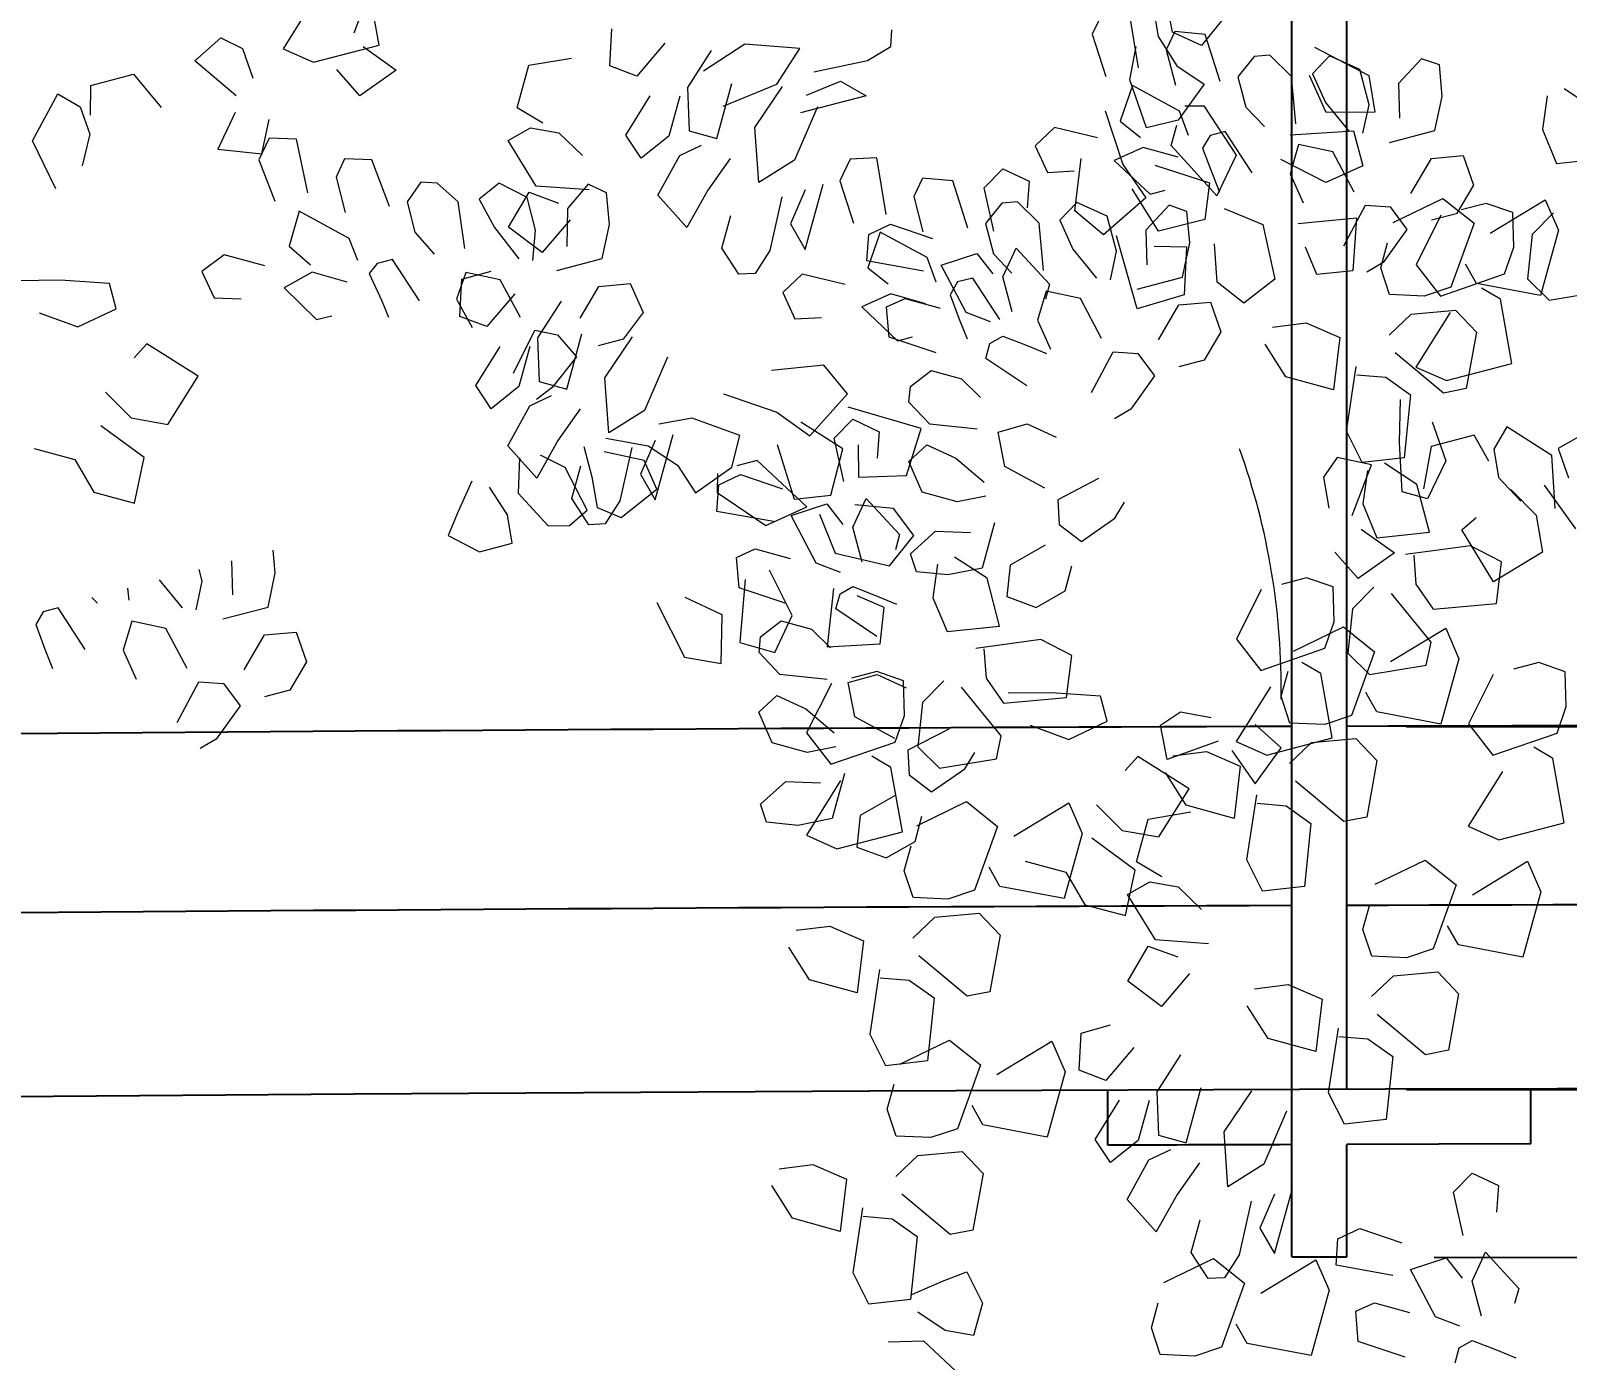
# Model space of a CAD drawing. Header units: metres. Extents: x 10 to 239, y 2 to 253.
# Drawn here: x 58.397 to 59.233, y 173.57 to 174.293 of the extents above; entities that cross this region are included whole.
import ezdxf

# ---------------------------------------------------------------- set-up
doc = ezdxf.new("R2010")
doc.units = ezdxf.units.M
doc.header["$MEASUREMENT"] = 0
doc.linetypes.add('CENTER', pattern=[50.8, 31.75, -6.35, 6.35, -6.35])
doc.layers.get('Defpoints').update_dxf_attribs({"color": 9})
for name, color, linetype in [('-cotas', 252, 'Continuous'), ('1', 7, 'Continuous'), ('1EJES', 252, 'CENTER'), ('1estruct arco', 7, 'Continuous')]:
    doc.layers.add(name, color=color, linetype=linetype)
doc.layers.add('bloques veg', color=7, linetype='Continuous', lineweight=0, true_color=0xbbd5a5)
doc.styles.get("Standard").update_dxf_attribs({"font": 'arial.ttf'})
doc.dimstyles.get("Standard").update_dxf_attribs({"dimtxt": 0.18, "dimasz": 0.18, "dimexe": 0.18, "dimexo": 0.0625, "dimgap": 0.09, "dimtad": 0, "dimtih": 1, "dimtoh": 1, "dimdec": 4, "dimzin": 0, "dimdsep": 46, "dimtxsty": 'Standard', "dimcen": 0.09, "dimadec": 0, "dimazin": 0, "dimtfac": 1, "dimtdec": 4, "dimtofl": 0, "dimtmove": 0, "dimatfit": 3, "dimfxl": 1, "dimtolj": 1, "dimtzin": 0, "dimarcsym": 0})

# ---------------------------------------------------------------- blocks, each defined once
blk = doc.blocks.new('A$C0C3707A3')
at = {"layer": 'bloques veg'}
for p, q in [((0.64166, 0.49008), (0.64594, 0.50173)), ((0.64594, 0.50173), (0.66201, 0.50091)), ((0.66201, 0.50091), (0.66562, 0.48831)), ((0.60619, 0.48795), (0.61611, 0.4946)), ((0.61611, 0.4946), (0.63311, 0.48423)), ((0.6158, 0.47607), (0.60619, 0.48795)), ((0.65591, 0.47812), (0.64166, 0.49008)), ((0.57641, 0.46801), (0.59025, 0.48058)), ((0.59025, 0.48058), (0.60754, 0.4713)), ((0.6737, 0.46637), (0.68457, 0.48091)), ((0.68457, 0.48091), (0.69969, 0.4722)), ((0.70237, 0.46916), (0.72193, 0.48137)), ((0.72193, 0.48137), (0.72749, 0.47173)), ((0.72958, 0.46652), (0.73604, 0.47759)), ((0.73604, 0.47759), (0.75449, 0.47264)), ((0.60754, 0.4713), (0.61202, 0.46196)), ((0.63317, 0.47141), (0.6158, 0.47607)), ((0.69969, 0.4722), (0.69512, 0.45947)), ((0.72749, 0.47173), (0.72537, 0.4595)), ((0.75449, 0.47264), (0.75772, 0.45433)), ((0.59262, 0.45901), (0.57641, 0.46801)), ((0.61811, 0.4673), (0.61491, 0.45537)), ((0.63693, 0.46808), (0.61811, 0.4673)), ((0.65284, 0.458), (0.63693, 0.46808)), ((0.68794, 0.45441), (0.6737, 0.46637)), ((0.70089, 0.44629), (0.70237, 0.46916)), ((0.60636, 0.44951), (0.59262, 0.45901)), ((0.72537, 0.4595), (0.71566, 0.44931)), ((0.55641, 0.44545), (0.56771, 0.45289)), ((0.56771, 0.45289), (0.58182, 0.44911)), ((0.61491, 0.45537), (0.63879, 0.44897)), ((0.55683, 0.43835), (0.55641, 0.44545)), ((0.56682, 0.43219), (0.55683, 0.43835)), ((0.59607, 0.43715), (0.61981, 0.43893)), ((0.61981, 0.43893), (0.6376, 0.42718)), ((0.75016, 0.4261), (0.75445, 0.43775)), ((0.75445, 0.43775), (0.77052, 0.43694)), ((0.5899, 0.42716), (0.56682, 0.43219)), ((0.60589, 0.42172), (0.59607, 0.43715)), ((0.71469, 0.42397), (0.72462, 0.43062)), ((0.72462, 0.43062), (0.74161, 0.42025)), ((0.76441, 0.41414), (0.75016, 0.4261)), ((0.57839, 0.42327), (0.56738, 0.41691)), ((0.593, 0.41703), (0.57839, 0.42327)), ((0.6289, 0.41206), (0.60589, 0.42172)), ((0.7243, 0.41209), (0.71469, 0.42397)), ((0.56738, 0.41691), (0.5956, 0.40935)), ((0.68492, 0.40403), (0.69876, 0.41661)), ((0.69876, 0.41661), (0.71605, 0.40732)), ((0.74167, 0.40744), (0.7243, 0.41209)), ((0.71605, 0.40732), (0.72052, 0.39798)), ((0.70112, 0.39504), (0.68492, 0.40403)), ((0.72661, 0.40333), (0.72341, 0.39139)), ((0.74543, 0.4041), (0.72661, 0.40333)), ((0.76134, 0.39402), (0.74543, 0.4041)), ((2.08291, 0.37866), (2.09099, 0.4006)), ((2.09363, 0.37339), (2.08853, 0.40111)), ((0.71486, 0.38554), (0.70112, 0.39504)), ((0.72341, 0.39139), (0.74729, 0.38499)), ((2.06682, 0.39529), (2.05223, 0.3716)), ((0.55834, 0.36582), (0.56257, 0.39028)), ((0.56257, 0.39028), (0.574, 0.38954)), ((0.574, 0.38954), (0.57848, 0.3802)), ((0.66491, 0.38147), (0.67621, 0.38891)), ((0.67621, 0.38891), (0.69032, 0.38513)), ((2.40574, 0.38954), (2.40126, 0.3802)), ((2.4214, 0.36582), (2.41718, 0.39028)), ((0.52308, 0.36014), (0.52969, 0.38047)), ((0.52969, 0.38047), (0.54279, 0.38162)), ((0.54279, 0.38162), (0.54648, 0.37365)), ((0.57848, 0.3802), (0.57245, 0.36204)), ((0.66534, 0.37438), (0.66491, 0.38147)), ((2.31441, 0.37438), (2.31483, 0.38147)), ((2.40126, 0.3802), (2.40729, 0.36204)), ((2.43695, 0.38162), (2.43327, 0.37365)), ((2.45005, 0.38047), (2.43695, 0.38162)), ((2.45666, 0.36014), (2.45005, 0.38047)), ((0.46293, 0.36579), (0.47612, 0.37156)), ((0.47612, 0.37156), (0.48334, 0.36381)), ((0.49232, 0.36257), (0.50174, 0.37168)), ((0.50174, 0.37168), (0.50854, 0.37102)), ((0.54648, 0.37365), (0.54241, 0.35845)), ((0.67532, 0.36821), (0.66534, 0.37438)), ((0.70457, 0.37317), (0.72831, 0.37495)), ((0.71439, 0.35774), (0.70457, 0.37317)), ((0.72831, 0.37495), (0.74611, 0.36321)), ((2.01416, 0.36605), (2.02544, 0.37606)), ((2.02544, 0.37606), (2.03478, 0.37158)), ((2.03478, 0.37158), (2.03936, 0.35885)), ((2.05223, 0.3716), (2.06541, 0.36583)), ((2.06541, 0.36583), (2.09363, 0.37339)), ((2.08683, 0.37273), (2.10117, 0.36261)), ((2.25143, 0.37495), (2.23364, 0.36321)), ((2.27517, 0.37317), (2.25143, 0.37495)), ((2.26535, 0.35774), (2.27517, 0.37317)), ((2.30442, 0.36821), (2.31441, 0.37438)), ((2.43327, 0.37365), (2.43734, 0.35845)), ((2.478, 0.37168), (2.4712, 0.37102)), ((2.48742, 0.36257), (2.478, 0.37168)), ((2.50363, 0.37156), (2.4964, 0.36381)), ((2.51681, 0.36579), (2.50363, 0.37156)), ((0.25778, 0.35561), (0.27183, 0.36464)), ((0.42731, 0.35439), (0.42863, 0.368)), ((0.42863, 0.368), (0.4363, 0.3706)), ((0.4363, 0.3706), (0.44621, 0.3598)), ((0.45886, 0.35059), (0.46293, 0.36579)), ((0.50854, 0.37102), (0.51548, 0.36218)), ((0.6984, 0.36319), (0.67532, 0.36821)), ((2.03213, 0.35109), (2.01416, 0.36605)), ((2.28134, 0.36319), (2.30442, 0.36821)), ((2.4712, 0.37102), (2.46426, 0.36218)), ((2.52088, 0.35059), (2.51681, 0.36579)), ((2.54344, 0.3706), (2.53354, 0.3598)), ((2.55112, 0.368), (2.54344, 0.3706)), ((2.55244, 0.35439), (2.55112, 0.368)), ((0.27914, 0.36152), (0.28108, 0.34704)), ((0.3607, 0.34897), (0.37476, 0.358)), ((0.44621, 0.3598), (0.44568, 0.34482)), ((0.48334, 0.36381), (0.47768, 0.35137)), ((0.49034, 0.34216), (0.49232, 0.36257)), ((0.51548, 0.36218), (0.51199, 0.34915)), ((0.54058, 0.34731), (0.56094, 0.35814)), ((0.56094, 0.35814), (0.56613, 0.34279)), ((0.68689, 0.35929), (0.67588, 0.35294)), ((0.7015, 0.35305), (0.68689, 0.35929)), ((1.96936, 0.35522), (1.98782, 0.36016)), ((1.98782, 0.36016), (1.99978, 0.34591)), ((2.08555, 0.35145), (2.07555, 0.36273)), ((2.10117, 0.36261), (2.08555, 0.35145)), ((2.27824, 0.35305), (2.29285, 0.35929)), ((2.29285, 0.35929), (2.30386, 0.35294)), ((2.41881, 0.35814), (2.41361, 0.34279)), ((2.43916, 0.34731), (2.41881, 0.35814)), ((2.46426, 0.36218), (2.46775, 0.34915)), ((2.4894, 0.34216), (2.48742, 0.36257)), ((2.4964, 0.36381), (2.50206, 0.35137)), ((2.53354, 0.3598), (2.53406, 0.34482)), ((2.61904, 0.34897), (2.60498, 0.358)), ((0.25225, 0.33499), (0.25778, 0.35561)), ((0.38207, 0.35488), (0.384, 0.3404)), ((0.43033, 0.33962), (0.42731, 0.35439)), ((0.47768, 0.35137), (0.46739, 0.339)), ((0.67588, 0.35294), (0.7041, 0.34538)), ((0.7374, 0.34809), (0.71439, 0.35774)), ((1.94442, 0.33108), (1.95525, 0.35143)), ((1.95525, 0.35143), (1.96489, 0.34587)), ((1.96931, 0.3424), (1.96936, 0.35522)), ((2.24234, 0.34809), (2.26535, 0.35774)), ((2.30386, 0.35294), (2.27564, 0.34538)), ((2.50206, 0.35137), (2.51235, 0.339)), ((2.54941, 0.33962), (2.55244, 0.35439)), ((2.59768, 0.35488), (2.59574, 0.3404)), ((0.28108, 0.34704), (0.27483, 0.33243)), ((0.35518, 0.32835), (0.3607, 0.34897)), ((0.46138, 0.33828), (0.45886, 0.35059)), ((0.51199, 0.34915), (0.50395, 0.34084)), ((0.53659, 0.33675), (0.54058, 0.34731)), ((1.96489, 0.34587), (1.96917, 0.33422)), ((2.44315, 0.33675), (2.43916, 0.34731)), ((2.46775, 0.34915), (2.4758, 0.34084)), ((2.51836, 0.33828), (2.52088, 0.35059)), ((0.384, 0.3404), (0.37776, 0.32579)), ((0.44987, 0.33439), (0.43033, 0.33962)), ((0.50906, 0.32085), (0.52081, 0.33865)), ((0.52081, 0.33865), (0.52732, 0.3369)), ((0.56613, 0.34279), (0.55729, 0.33585)), ((0.57582, 0.33554), (0.59443, 0.33986)), ((0.59443, 0.33986), (0.60274, 0.33182)), ((2.0317, 0.344), (2.02434, 0.32806)), ((2.04345, 0.32621), (2.04647, 0.34098)), ((2.38531, 0.33986), (2.377, 0.33182)), ((2.40392, 0.33554), (2.38531, 0.33986)), ((2.41361, 0.34279), (2.42245, 0.33585)), ((2.45893, 0.33865), (2.45242, 0.3369)), ((2.47068, 0.32085), (2.45893, 0.33865)), ((2.52988, 0.33439), (2.54941, 0.33962)), ((2.59574, 0.3404), (2.60198, 0.32579)), ((0.27483, 0.33243), (0.25225, 0.33499)), ((0.47433, 0.33016), (0.4891, 0.33318)), ((0.4891, 0.33318), (0.4927, 0.32058)), ((0.52732, 0.3369), (0.5305, 0.3314)), ((0.54107, 0.3274), (0.55613, 0.33151)), ((0.55613, 0.33151), (0.56857, 0.32585)), ((0.60274, 0.33182), (0.59737, 0.32046)), ((1.96917, 0.33422), (1.96586, 0.32054)), ((2.04656, 0.33296), (2.04208, 0.32362)), ((2.05829, 0.33261), (2.04656, 0.33296)), ((2.06331, 0.30953), (2.05829, 0.33261)), ((2.377, 0.33182), (2.38237, 0.32046)), ((2.42362, 0.33151), (2.41117, 0.32585)), ((2.43868, 0.3274), (2.42362, 0.33151)), ((2.45242, 0.3369), (2.44924, 0.3314)), ((2.49064, 0.33318), (2.48704, 0.32058)), ((2.50541, 0.33016), (2.49064, 0.33318)), ((0.22097, 0.32243), (0.23444, 0.32929)), ((0.23444, 0.32929), (0.26245, 0.32527)), ((0.2589, 0.32506), (0.25787, 0.31254)), ((0.37776, 0.32579), (0.35518, 0.32835)), ((0.41816, 0.32892), (0.41358, 0.31619)), ((0.43176, 0.32761), (0.41816, 0.32892)), ((0.4405, 0.31247), (0.43176, 0.32761)), ((0.46504, 0.31287), (0.47433, 0.33016)), ((0.5305, 0.3314), (0.52651, 0.32083)), ((0.56857, 0.32585), (0.55306, 0.31139)), ((0.66684, 0.30184), (0.67107, 0.32631)), ((0.67107, 0.32631), (0.68251, 0.32557)), ((0.68251, 0.32557), (0.68698, 0.31622)), ((1.95458, 0.31054), (1.94442, 0.33108)), ((2.02434, 0.32806), (2.04345, 0.32621)), ((2.29724, 0.32557), (2.29276, 0.31622)), ((2.30867, 0.32631), (2.29724, 0.32557)), ((2.3129, 0.30184), (2.30867, 0.32631)), ((2.41117, 0.32585), (2.42668, 0.31139)), ((2.44924, 0.3314), (2.45323, 0.32083)), ((2.5147, 0.31287), (2.50541, 0.33016)), ((2.53924, 0.31247), (2.54798, 0.32761)), ((2.54798, 0.32761), (2.56159, 0.32892)), ((2.56159, 0.32892), (2.56616, 0.31619)), ((2.60198, 0.32579), (2.62456, 0.32835)), ((0.22312, 0.3044), (0.22097, 0.32243)), ((0.32389, 0.31579), (0.33736, 0.32265)), ((0.33736, 0.32265), (0.36537, 0.31864)), ((0.36183, 0.31842), (0.3608, 0.3059)), ((0.4927, 0.32058), (0.48704, 0.30814)), ((0.52651, 0.32083), (0.5231, 0.31244)), ((0.59737, 0.32046), (0.58594, 0.3212)), ((2.04208, 0.32362), (2.0492, 0.30575)), ((2.07914, 0.32424), (2.07546, 0.31628)), ((2.09087, 0.32389), (2.07914, 0.32424)), ((2.09857, 0.30385), (2.09087, 0.32389)), ((2.38237, 0.32046), (2.39381, 0.3212)), ((2.45323, 0.32083), (2.45665, 0.31244)), ((2.48704, 0.32058), (2.4927, 0.30814)), ((0.20474, 0.31398), (0.2053, 0.2987)), ((0.25787, 0.31254), (0.25033, 0.30176)), ((0.29356, 0.31112), (0.30507, 0.31502)), ((0.30507, 0.31502), (0.31593, 0.31211)), ((0.32604, 0.29776), (0.32389, 0.31579)), ((0.41358, 0.31619), (0.42073, 0.3038)), ((0.55306, 0.31139), (0.54655, 0.31314)), ((0.63158, 0.29617), (0.63819, 0.3165)), ((0.63819, 0.3165), (0.6513, 0.31764)), ((0.6513, 0.31764), (0.65498, 0.30968)), ((0.68698, 0.31622), (0.68095, 0.29806)), ((2.07546, 0.31628), (2.07953, 0.30108)), ((2.11202, 0.31444), (2.10617, 0.30589)), ((2.11911, 0.31401), (2.11202, 0.31444)), ((2.12824, 0.30599), (2.11911, 0.31401)), ((2.14582, 0.31419), (2.13722, 0.30723)), ((2.15792, 0.30812), (2.14582, 0.31419)), ((2.18426, 0.31402), (2.17544, 0.30351)), ((2.19223, 0.31034), (2.18426, 0.31402)), ((2.29276, 0.31622), (2.29879, 0.29806)), ((2.32844, 0.31764), (2.32476, 0.30968)), ((2.34155, 0.3165), (2.32844, 0.31764)), ((2.34816, 0.29617), (2.34155, 0.3165)), ((2.42668, 0.31139), (2.43319, 0.31314)), ((2.56616, 0.31619), (2.55901, 0.3038)), ((0.25118, 0.28757), (0.26844, 0.30855)), ((0.27611, 0.31114), (0.28522, 0.30172)), ((0.29303, 0.29614), (0.29356, 0.31112)), ((0.32461, 0.30978), (0.33515, 0.28834)), ((0.3608, 0.3059), (0.35326, 0.29513)), ((0.39648, 0.30448), (0.408, 0.30838)), ((0.408, 0.30838), (0.41885, 0.30547)), ((0.4494, 0.30659), (0.44215, 0.2969)), ((0.46004, 0.30723), (0.4494, 0.30659)), ((0.46929, 0.28963), (0.46004, 0.30723)), ((0.53713, 0.30403), (0.5448, 0.30662)), ((0.5448, 0.30662), (0.55471, 0.29583)), ((0.57144, 0.30181), (0.58462, 0.30759)), ((0.58462, 0.30759), (0.59185, 0.29983)), ((0.60082, 0.29859), (0.61024, 0.3077)), ((0.61024, 0.3077), (0.61705, 0.30704)), ((0.61705, 0.30704), (0.62398, 0.2982)), ((0.65498, 0.30968), (0.65091, 0.29448)), ((2.10617, 0.30589), (2.10966, 0.29286)), ((2.13131, 0.28587), (2.12824, 0.30599)), ((2.13722, 0.30723), (2.14396, 0.29508)), ((2.1617, 0.29401), (2.15792, 0.30812)), ((2.19355, 0.29673), (2.19223, 0.31034)), ((2.32476, 0.30968), (2.32883, 0.29448)), ((2.3627, 0.30704), (2.35576, 0.2982)), ((2.3695, 0.3077), (2.3627, 0.30704)), ((2.37892, 0.29859), (2.3695, 0.3077)), ((2.39512, 0.30759), (2.3879, 0.29983)), ((2.40831, 0.30181), (2.39512, 0.30759)), ((2.43494, 0.30662), (2.42503, 0.29583)), ((2.44261, 0.30403), (2.43494, 0.30662)), ((2.51046, 0.28963), (2.5197, 0.30723)), ((2.5197, 0.30723), (2.53034, 0.30659)), ((2.53034, 0.30659), (2.53759, 0.2969)), ((2.57175, 0.30838), (2.56089, 0.30547)), ((2.58326, 0.30448), (2.57175, 0.30838)), ((0.2053, 0.2987), (0.19226, 0.28475)), ((0.20978, 0.28936), (0.21761, 0.30122)), ((0.25033, 0.30176), (0.22312, 0.3044)), ((0.22529, 0.30382), (0.23106, 0.29064)), ((0.28522, 0.30172), (0.28708, 0.28261)), ((0.35411, 0.28094), (0.37136, 0.30191)), ((0.37904, 0.3045), (0.38815, 0.29508)), ((0.39596, 0.2895), (0.39648, 0.30448)), ((0.42073, 0.3038), (0.43159, 0.3009)), ((0.42753, 0.30314), (0.43808, 0.2817)), ((0.53581, 0.29042), (0.53713, 0.30403)), ((0.56736, 0.28662), (0.57144, 0.30181)), ((0.59185, 0.29983), (0.58619, 0.28739)), ((0.59884, 0.27818), (0.60082, 0.29859)), ((2.05963, 0.30156), (2.05552, 0.2865)), ((2.08136, 0.28993), (2.05963, 0.30156)), ((2.17544, 0.30351), (2.17517, 0.28715)), ((2.3809, 0.27818), (2.37892, 0.29859)), ((2.3879, 0.29983), (2.39356, 0.28739)), ((2.41238, 0.28662), (2.40831, 0.30181)), ((2.44393, 0.29042), (2.44261, 0.30403)), ((2.55221, 0.30314), (2.54167, 0.2817)), ((2.55901, 0.3038), (2.54816, 0.3009)), ((2.58378, 0.2895), (2.58326, 0.30448)), ((2.60071, 0.3045), (2.5916, 0.29508)), ((0.29693, 0.28462), (0.29303, 0.29614)), ((0.35326, 0.29513), (0.32604, 0.29776)), ((0.38815, 0.29508), (0.39001, 0.27597)), ((0.44215, 0.2969), (0.45227, 0.28256)), ((0.55471, 0.29583), (0.55418, 0.28084)), ((0.62398, 0.2982), (0.62049, 0.28518)), ((0.64908, 0.28333), (0.66944, 0.29417)), ((0.66944, 0.29417), (0.67463, 0.27882)), ((2.10966, 0.29286), (2.11799, 0.28346)), ((2.14396, 0.29508), (2.15455, 0.28163)), ((2.16056, 0.28091), (2.1617, 0.29401)), ((2.19052, 0.28196), (2.19355, 0.29673)), ((2.3103, 0.29417), (2.30511, 0.27882)), ((2.33066, 0.28333), (2.3103, 0.29417)), ((2.35576, 0.2982), (2.35925, 0.28518)), ((2.42503, 0.29583), (2.42556, 0.28084)), ((2.53759, 0.2969), (2.52748, 0.28256)), ((2.5916, 0.29508), (2.58974, 0.27597)), ((0.20767, 0.27713), (0.20978, 0.28936)), ((0.23106, 0.29064), (0.23525, 0.28021)), ((0.2532, 0.27773), (0.25118, 0.28757)), ((0.33515, 0.28834), (0.32457, 0.27489)), ((0.39985, 0.27799), (0.39596, 0.2895)), ((0.53883, 0.27565), (0.53581, 0.29042)), ((0.56988, 0.27431), (0.56736, 0.28662)), ((0.58619, 0.28739), (0.57589, 0.27503)), ((0.62049, 0.28518), (0.61245, 0.27686)), ((2.05552, 0.2865), (2.06465, 0.27848)), ((2.08506, 0.28046), (2.08136, 0.28993)), ((2.35925, 0.28518), (2.36729, 0.27686)), ((2.39356, 0.28739), (2.40385, 0.27503)), ((2.40986, 0.27431), (2.41238, 0.28662)), ((2.44091, 0.27565), (2.44393, 0.29042)), ((2.57989, 0.27799), (2.58378, 0.2895)), ((0.23525, 0.28021), (0.22178, 0.27335)), ((0.28708, 0.28261), (0.27766, 0.2735)), ((0.32457, 0.27489), (0.29693, 0.28462)), ((0.29865, 0.27369), (0.30691, 0.27846)), ((0.35612, 0.27109), (0.35411, 0.28094)), ((0.43808, 0.2817), (0.42749, 0.26825)), ((0.45227, 0.28256), (0.45928, 0.27835)), ((0.64509, 0.27277), (0.64908, 0.28333)), ((0.67463, 0.27882), (0.66579, 0.27188)), ((2.02751, 0.28249), (2.01782, 0.27524)), ((2.04503, 0.27787), (2.02751, 0.28249)), ((2.09353, 0.27924), (2.09006, 0.27482)), ((2.10004, 0.28098), (2.09353, 0.27924)), ((2.11179, 0.26319), (2.10004, 0.28098)), ((2.17099, 0.27672), (2.19052, 0.28196)), ((2.30511, 0.27882), (2.31395, 0.27188)), ((2.33465, 0.27277), (2.33066, 0.28333)), ((2.52748, 0.28256), (2.52046, 0.27835)), ((2.54167, 0.2817), (2.55225, 0.26825)), ((0.22178, 0.27335), (0.20767, 0.27713)), ((0.27766, 0.2735), (0.2532, 0.27773)), ((0.29355, 0.24597), (0.29865, 0.27369)), ((0.39001, 0.27597), (0.38058, 0.26686)), ((0.42749, 0.26825), (0.39985, 0.27799)), ((0.40158, 0.26705), (0.40983, 0.27182)), ((0.55837, 0.27041), (0.53883, 0.27565)), ((0.61757, 0.25688), (0.62931, 0.27467)), ((0.62931, 0.27467), (0.63583, 0.27293)), ((0.63583, 0.27293), (0.639, 0.26742)), ((0.68432, 0.27157), (0.70293, 0.27589)), ((0.70293, 0.27589), (0.71125, 0.26784)), ((2.01782, 0.27524), (2.02319, 0.26388)), ((2.06552, 0.27522), (2.05337, 0.26847)), ((2.08058, 0.27111), (2.06552, 0.27522)), ((2.09006, 0.27482), (2.09543, 0.26346)), ((2.13176, 0.27552), (2.12786, 0.264)), ((2.14653, 0.27249), (2.13176, 0.27552)), ((2.15552, 0.25629), (2.14653, 0.27249)), ((2.27681, 0.27589), (2.2685, 0.26784)), ((2.29542, 0.27157), (2.27681, 0.27589)), ((2.34392, 0.27293), (2.34074, 0.26742)), ((2.35043, 0.27467), (2.34392, 0.27293)), ((2.36218, 0.25688), (2.35043, 0.27467)), ((2.42137, 0.27041), (2.44091, 0.27565)), ((2.55225, 0.26825), (2.57989, 0.27799)), ((2.57817, 0.26705), (2.56991, 0.27182)), ((2.58974, 0.27597), (2.59916, 0.26686)), ((0.32036, 0.26788), (0.33495, 0.24419)), ((0.38058, 0.26686), (0.35612, 0.27109)), ((0.39648, 0.23934), (0.40158, 0.26705)), ((0.57354, 0.2489), (0.58283, 0.26619)), ((0.58283, 0.26619), (0.5976, 0.26921)), ((0.5976, 0.26921), (0.60121, 0.25661)), ((0.639, 0.26742), (0.63501, 0.25686)), ((0.64957, 0.26343), (0.66463, 0.26754)), ((0.66463, 0.26754), (0.67707, 0.26187)), ((0.71125, 0.26784), (0.70588, 0.25648)), ((1.9568, 0.27103), (1.93826, 0.27072)), ((1.97808, 0.26975), (1.9568, 0.27103)), ((1.98099, 0.2589), (1.97808, 0.26975)), ((2.05337, 0.26847), (2.0675, 0.25481)), ((2.18115, 0.25618), (2.18909, 0.26994)), ((2.18909, 0.26994), (2.2027, 0.27126)), ((2.2027, 0.27126), (2.20836, 0.25882)), ((2.2685, 0.26784), (2.27387, 0.25648)), ((2.31511, 0.26754), (2.30267, 0.26187)), ((2.33017, 0.26343), (2.31511, 0.26754)), ((2.34074, 0.26742), (2.34473, 0.25686)), ((2.38214, 0.26921), (2.37854, 0.25661)), ((2.39691, 0.26619), (2.38214, 0.26921)), ((2.4062, 0.2489), (2.39691, 0.26619)), ((2.58327, 0.23934), (2.57817, 0.26705)), ((2.59916, 0.26686), (2.62362, 0.27109)), ((0.42329, 0.26124), (0.43788, 0.23755)), ((0.52666, 0.26495), (0.52208, 0.25222)), ((0.54026, 0.26363), (0.52666, 0.26495)), ((0.54901, 0.24849), (0.54026, 0.26363)), ((0.67707, 0.26187), (0.66156, 0.24742)), ((1.96449, 0.25099), (1.98099, 0.2589)), ((2.02319, 0.26388), (2.03492, 0.26353)), ((2.09543, 0.26346), (2.09855, 0.25615)), ((2.12786, 0.264), (2.13461, 0.25185)), ((2.20836, 0.25882), (2.19983, 0.24722)), ((2.30267, 0.26187), (2.31818, 0.24742)), ((2.43074, 0.24849), (2.43948, 0.26363)), ((2.43948, 0.26363), (2.45308, 0.26495)), ((2.45308, 0.26495), (2.45766, 0.25222)), ((2.55646, 0.26124), (2.54186, 0.23755)), ((0.52208, 0.25222), (0.52923, 0.23983)), ((0.60121, 0.25661), (0.59554, 0.24417)), ((0.63501, 0.25686), (0.6316, 0.24847)), ((0.70588, 0.25648), (0.69444, 0.25722)), ((1.94776, 0.25698), (1.96449, 0.25099)), ((2.0675, 0.25481), (2.07401, 0.25656)), ((2.27387, 0.25648), (2.2853, 0.25722)), ((2.34473, 0.25686), (2.34814, 0.24847)), ((2.37854, 0.25661), (2.3842, 0.24417)), ((2.45766, 0.25222), (2.45051, 0.23983)), ((0.32177, 0.23841), (0.29355, 0.24597)), ((0.66156, 0.24742), (0.65505, 0.24916)), ((2.15265, 0.23226), (2.16161, 0.25094)), ((2.16161, 0.25094), (2.17145, 0.24893)), ((2.17145, 0.24893), (2.17979, 0.23953)), ((2.19983, 0.24722), (2.18898, 0.24431)), ((2.31818, 0.24742), (2.32469, 0.24916)), ((0.33495, 0.24419), (0.32177, 0.23841)), ((0.4247, 0.23177), (0.39648, 0.23934)), ((0.52923, 0.23983), (0.54009, 0.23692)), ((0.5579, 0.24262), (0.55065, 0.23293)), ((0.56854, 0.24326), (0.5579, 0.24262)), ((0.57779, 0.22566), (0.56854, 0.24326)), ((1.99432, 0.24386), (1.98897, 0.23777)), ((2.01664, 0.23006), (1.99432, 0.24386)), ((2.17979, 0.23953), (2.16938, 0.22627)), ((2.40195, 0.22566), (2.4112, 0.24326)), ((2.4112, 0.24326), (2.42184, 0.24262)), ((2.42184, 0.24262), (2.42909, 0.23293)), ((2.45051, 0.23983), (2.43965, 0.23692)), ((2.55504, 0.23177), (2.58327, 0.23934)), ((0.3182, 0.22075), (0.32249, 0.2324)), ((0.32249, 0.2324), (0.33856, 0.23159)), ((0.43788, 0.23755), (0.4247, 0.23177)), ((0.55065, 0.23293), (0.56077, 0.21858)), ((0.68303, 0.22432), (0.69332, 0.23669)), ((0.69332, 0.23669), (0.71591, 0.23413)), ((2.28642, 0.23669), (2.26384, 0.23413)), ((2.29671, 0.22432), (2.28642, 0.23669)), ((2.42909, 0.23293), (2.41897, 0.21858)), ((2.54186, 0.23755), (2.55504, 0.23177)), ((0.33856, 0.23159), (0.34216, 0.21899)), ((2.00363, 0.20912), (2.01664, 0.23006)), ((2.16938, 0.22627), (2.16266, 0.22098)), ((0.28273, 0.21863), (0.29266, 0.22527)), ((0.29266, 0.22527), (0.30966, 0.2149)), ((0.33245, 0.20879), (0.3182, 0.22075)), ((0.69908, 0.20606), (0.68303, 0.22432)), ((0.73645, 0.22397), (0.71342, 0.21618)), ((1.97669, 0.22284), (1.98778, 0.21185)), ((2.24329, 0.22397), (2.26632, 0.21618)), ((2.28066, 0.20606), (2.29671, 0.22432)), ((0.29235, 0.20674), (0.28273, 0.21863)), ((0.56077, 0.21858), (0.56779, 0.21438)), ((0.65116, 0.20959), (0.68266, 0.2186)), ((0.71342, 0.21618), (0.69908, 0.20606)), ((0.72934, 0.2061), (0.7499, 0.21338)), ((0.7499, 0.21338), (0.7643, 0.21069)), ((2.22984, 0.21338), (2.21544, 0.21069)), ((2.25041, 0.2061), (2.22984, 0.21338)), ((2.26632, 0.21618), (2.28066, 0.20606)), ((2.32858, 0.20959), (2.29708, 0.2186)), ((2.41897, 0.21858), (2.41196, 0.21438)), ((0.25296, 0.19868), (0.2668, 0.21126)), ((0.2668, 0.21126), (0.28409, 0.20197)), ((0.30971, 0.20209), (0.29235, 0.20674)), ((0.35024, 0.19705), (0.36112, 0.21158)), ((0.36112, 0.21158), (0.37624, 0.20288)), ((0.37891, 0.19983), (0.39847, 0.21204)), ((0.39847, 0.21204), (0.40403, 0.20241)), ((0.40613, 0.1972), (0.41258, 0.20826)), ((0.41258, 0.20826), (0.43103, 0.20332)), ((0.65736, 0.18932), (0.65116, 0.20959)), ((0.68481, 0.20058), (0.70299, 0.21199)), ((0.73265, 0.19241), (0.72934, 0.2061)), ((1.99351, 0.19478), (1.97475, 0.20836)), ((1.98778, 0.21185), (2.00363, 0.20912)), ((2.24709, 0.19241), (2.25041, 0.2061)), ((2.29493, 0.20058), (2.27675, 0.21199)), ((2.32238, 0.18932), (2.32858, 0.20959)), ((2.56716, 0.20826), (2.54871, 0.20332)), ((2.57362, 0.1972), (2.56716, 0.20826)), ((2.58127, 0.21204), (2.57571, 0.20241)), ((2.60083, 0.19983), (2.58127, 0.21204)), ((2.61862, 0.21158), (2.60351, 0.20288)), ((0.20004, 0.19657), (0.21156, 0.20047)), ((0.21156, 0.20047), (0.22241, 0.19756)), ((0.28409, 0.20197), (0.28857, 0.19263)), ((0.37624, 0.20288), (0.37166, 0.19014)), ((0.37744, 0.17696), (0.37891, 0.19983)), ((0.40403, 0.20241), (0.40192, 0.19018)), ((0.43103, 0.20332), (0.43427, 0.185)), ((0.6783, 0.20232), (0.67807, 0.18842)), ((0.68993, 0.18059), (0.68481, 0.20058)), ((0.71319, 0.20228), (0.7057, 0.17869)), ((0.76878, 0.20134), (0.7561, 0.19311)), ((0.7871, 0.20458), (0.76878, 0.20134)), ((2.18317, 0.20088), (2.18666, 0.18785)), ((2.19264, 0.20458), (2.21096, 0.20134)), ((2.21096, 0.20134), (2.22364, 0.19311)), ((2.26655, 0.20228), (2.27404, 0.17869)), ((2.28982, 0.18059), (2.29493, 0.20058)), ((2.30144, 0.20232), (2.30168, 0.18842)), ((2.54871, 0.20332), (2.54547, 0.185)), ((2.57571, 0.20241), (2.57782, 0.19018)), ((2.60231, 0.17696), (2.60083, 0.19983)), ((2.60351, 0.20288), (2.60808, 0.19014)), ((0.19952, 0.18159), (0.20004, 0.19657)), ((0.23109, 0.19523), (0.24164, 0.1738)), ((0.26916, 0.18969), (0.25296, 0.19868)), ((0.29465, 0.19798), (0.29145, 0.18604)), ((0.31347, 0.19875), (0.29465, 0.19798)), ((0.32939, 0.18867), (0.31347, 0.19875)), ((0.36449, 0.18508), (0.35024, 0.19705)), ((0.43712, 0.18691), (0.45118, 0.19594)), ((0.45679, 0.19525), (0.47156, 0.19828)), ((0.46488, 0.17331), (0.45679, 0.19525)), ((0.45848, 0.19282), (0.46042, 0.17834)), ((0.47156, 0.19828), (0.47742, 0.18973)), ((0.7002, 0.17551), (0.72179, 0.19532)), ((0.72179, 0.19532), (0.73048, 0.19299)), ((0.74827, 0.18125), (0.73265, 0.19241)), ((0.7561, 0.19311), (0.74827, 0.18125)), ((0.76492, 0.1826), (0.77058, 0.19504)), ((0.77058, 0.19504), (0.78781, 0.19857)), ((1.94602, 0.19834), (1.96355, 0.19373)), ((1.96355, 0.19373), (1.97196, 0.1797)), ((1.98948, 0.17508), (1.99351, 0.19478)), ((2.15545, 0.19578), (2.15489, 0.1805)), ((2.17514, 0.19175), (2.16442, 0.19702)), ((2.20916, 0.19504), (2.19193, 0.19857)), ((2.21482, 0.1826), (2.20916, 0.19504)), ((2.22364, 0.19311), (2.23147, 0.18125)), ((2.23147, 0.18125), (2.24709, 0.19241)), ((2.25795, 0.19532), (2.24926, 0.19299)), ((2.27954, 0.17551), (2.25795, 0.19532)), ((2.50818, 0.19828), (2.50232, 0.18973)), ((2.52295, 0.19525), (2.50818, 0.19828)), ((2.51487, 0.17331), (2.52295, 0.19525)), ((2.52126, 0.19282), (2.51932, 0.17834)), ((2.54262, 0.18691), (2.52857, 0.19594)), ((0.2829, 0.18019), (0.26916, 0.18969)), ((0.29145, 0.18604), (0.31533, 0.17964)), ((0.40192, 0.19018), (0.39221, 0.17998)), ((0.4316, 0.16628), (0.43712, 0.18691)), ((0.47742, 0.18973), (0.47501, 0.17641)), ((0.67807, 0.18842), (0.65736, 0.18932)), ((0.73887, 0.18958), (0.73901, 0.1814)), ((2.1349, 0.18562), (2.12913, 0.17244)), ((2.18472, 0.17337), (2.17514, 0.19175)), ((2.18666, 0.18785), (2.18906, 0.17453)), ((2.24087, 0.18958), (2.24074, 0.1814)), ((2.30168, 0.18842), (2.32238, 0.18932)), ((2.50232, 0.18973), (2.50473, 0.17641)), ((2.54815, 0.16628), (2.54262, 0.18691)), ((2.57782, 0.19018), (2.58754, 0.17998)), ((0.20341, 0.17008), (0.19952, 0.18159)), ((0.23295, 0.17612), (0.24425, 0.18356)), ((0.24425, 0.18356), (0.25836, 0.17978)), ((0.7057, 0.17869), (0.68993, 0.18059)), ((0.73901, 0.1814), (0.71778, 0.16731)), ((0.78025, 0.17035), (0.76492, 0.1826)), ((1.97196, 0.1797), (1.98948, 0.17508)), ((2.15041, 0.17116), (2.14258, 0.18302)), ((2.15489, 0.1805), (2.16793, 0.16655)), ((2.19949, 0.17035), (2.21482, 0.1826)), ((2.24074, 0.1814), (2.26196, 0.16731)), ((2.27404, 0.17869), (2.28982, 0.18059)), ((0.24164, 0.1738), (0.23105, 0.16034)), ((0.23338, 0.16903), (0.23295, 0.17612)), ((0.46042, 0.17834), (0.45418, 0.16372)), ((0.65393, 0.16348), (0.66285, 0.17505)), ((0.66285, 0.17505), (0.6795, 0.17641)), ((0.71778, 0.16731), (0.7002, 0.17551)), ((2.12913, 0.17244), (2.12494, 0.16201)), ((2.1772, 0.1667), (2.18472, 0.17337)), ((2.18906, 0.17453), (2.19949, 0.17035)), ((2.26196, 0.16731), (2.27954, 0.17551)), ((2.31689, 0.17505), (2.30024, 0.17641)), ((2.32581, 0.16348), (2.31689, 0.17505)), ((2.51932, 0.17834), (2.52556, 0.16372)), ((0.23105, 0.16034), (0.20341, 0.17008)), ((0.24336, 0.16286), (0.23338, 0.16903)), ((0.27261, 0.16782), (0.29636, 0.1696)), ((0.28244, 0.15239), (0.27261, 0.16782)), ((0.29636, 0.1696), (0.31415, 0.15786)), ((0.45418, 0.16372), (0.4316, 0.16628)), ((0.46096, 0.16738), (0.44661, 0.15726)), ((0.69469, 0.17233), (0.68787, 0.15555)), ((2.15252, 0.15893), (2.15041, 0.17116)), ((2.16793, 0.16655), (2.1772, 0.1667)), ((2.28505, 0.17233), (2.29187, 0.15555)), ((2.51878, 0.16738), (2.53313, 0.15726)), ((2.52556, 0.16372), (2.54815, 0.16628)), ((0.20004, 0.13143), (0.20514, 0.15914)), ((0.20514, 0.15914), (0.21339, 0.16391)), ((0.26645, 0.15784), (0.24336, 0.16286)), ((0.33675, 0.15098), (0.35081, 0.16001)), ((0.40031, 0.15372), (0.41378, 0.16059)), ((0.41378, 0.16059), (0.44179, 0.15657)), ((0.66434, 0.15022), (0.65393, 0.16348)), ((2.12494, 0.16201), (2.13841, 0.15515)), ((2.3154, 0.15022), (2.32581, 0.16348)), ((2.56596, 0.16059), (2.53795, 0.15657)), ((2.57943, 0.15372), (2.56596, 0.16059)), ((0.22685, 0.15333), (0.24144, 0.12964)), ((0.25493, 0.15395), (0.24392, 0.14759)), ((0.26955, 0.1477), (0.25493, 0.15395)), ((0.35811, 0.15689), (0.36005, 0.14241)), ((0.40246, 0.1357), (0.40031, 0.15372)), ((0.43825, 0.15636), (0.43722, 0.14384)), ((0.44661, 0.15726), (0.46224, 0.1461)), ((0.46224, 0.1461), (0.47224, 0.15738)), ((0.62228, 0.1452), (0.63633, 0.15423)), ((0.68787, 0.15555), (0.66434, 0.15022)), ((2.05042, 0.14542), (2.04947, 0.15524)), ((2.13841, 0.15515), (2.15252, 0.15893)), ((2.29187, 0.15555), (2.3154, 0.15022)), ((2.35747, 0.1452), (2.34341, 0.15423)), ((2.51751, 0.1461), (2.5075, 0.15738)), ((2.53313, 0.15726), (2.51751, 0.1461)), ((2.5415, 0.15636), (2.54253, 0.14384)), ((2.57728, 0.1357), (2.57943, 0.15372)), ((0.24392, 0.14759), (0.27214, 0.14003)), ((0.30544, 0.14274), (0.28244, 0.15239)), ((0.33123, 0.13035), (0.33675, 0.15098)), ((0.4729, 0.14242), (0.48442, 0.14631)), ((0.48442, 0.14631), (0.49527, 0.1434)), ((0.64364, 0.15111), (0.64557, 0.13663)), ((0.70622, 0.12853), (0.71609, 0.14799)), ((2.01887, 0.14161), (2.01751, 0.14668)), ((2.03154, 0.15044), (2.03205, 0.13584)), ((2.27352, 0.12853), (2.26365, 0.14799)), ((2.33611, 0.15111), (2.33417, 0.13663)), ((2.49533, 0.14631), (2.48447, 0.1434)), ((2.50684, 0.14242), (2.49533, 0.14631)), ((0.36005, 0.14241), (0.35381, 0.12779)), ((0.43722, 0.14384), (0.42968, 0.13306)), ((0.43053, 0.11887), (0.44778, 0.13984)), ((0.45546, 0.14244), (0.46457, 0.13302)), ((0.47238, 0.12743), (0.4729, 0.14242)), ((0.50395, 0.14108), (0.5145, 0.11964)), ((0.61675, 0.12458), (0.62228, 0.1452)), ((0.68843, 0.14027), (0.69101, 0.11515)), ((0.72666, 0.14399), (0.72865, 0.1167)), ((2.00031, 0.14207), (2.01034, 0.13002)), ((2.01635, 0.1293), (2.01887, 0.14161)), ((2.0474, 0.13065), (2.05042, 0.14542)), ((2.25309, 0.14399), (2.25109, 0.1167)), ((2.29131, 0.14027), (2.28874, 0.11515)), ((2.36299, 0.12458), (2.35747, 0.1452)), ((2.47579, 0.14108), (2.46525, 0.11964)), ((2.50737, 0.12743), (2.50684, 0.14242)), ((2.52429, 0.14244), (2.51518, 0.13302)), ((2.54922, 0.11887), (2.53196, 0.13984)), ((2.54253, 0.14384), (2.55007, 0.13306)), ((0.42968, 0.13306), (0.40246, 0.1357)), ((0.46457, 0.13302), (0.46642, 0.11391)), ((0.64557, 0.13663), (0.63933, 0.12202)), ((0.66649, 0.13219), (0.67829, 0.13717)), ((0.73648, 0.12856), (0.75242, 0.13593)), ((0.76465, 0.13381), (0.75253, 0.1103)), ((1.9714, 0.13432), (1.97378, 0.13186)), ((1.98739, 0.13318), (1.98688, 0.13847)), ((2.2151, 0.13381), (2.22721, 0.1103)), ((2.24326, 0.12856), (2.22733, 0.13593)), ((2.31325, 0.13219), (2.30145, 0.13717)), ((2.33417, 0.13663), (2.34041, 0.12202)), ((2.51518, 0.13302), (2.51332, 0.11391)), ((2.55007, 0.13306), (2.57728, 0.1357)), ((0.22826, 0.12386), (0.20004, 0.13143)), ((0.24144, 0.12964), (0.22826, 0.12386)), ((0.35381, 0.12779), (0.33123, 0.13035)), ((0.47627, 0.11592), (0.47238, 0.12743)), ((0.66813, 0.11663), (0.66649, 0.13219)), ((0.71359, 0.11259), (0.70622, 0.12853)), ((0.73667, 0.10757), (0.73648, 0.12856)), ((1.95041, 0.12792), (1.94723, 0.12242)), ((1.95692, 0.12967), (1.95041, 0.12792)), ((1.96867, 0.11188), (1.95692, 0.12967)), ((2.02786, 0.12541), (2.0474, 0.13065)), ((2.24307, 0.10757), (2.24326, 0.12856)), ((2.26615, 0.11259), (2.27352, 0.12853)), ((2.31161, 0.11663), (2.31325, 0.13219)), ((2.50347, 0.11592), (2.50737, 0.12743)), ((0.23488, 0.09649), (0.23911, 0.12096)), ((0.23911, 0.12096), (0.25055, 0.12022)), ((0.25055, 0.12022), (0.25502, 0.11088)), ((0.29994, 0.1178), (0.31341, 0.12466)), ((0.31341, 0.12466), (0.34142, 0.12064)), ((0.33787, 0.12043), (0.33685, 0.10791)), ((0.5145, 0.11964), (0.50391, 0.10619)), ((0.63933, 0.12202), (0.61675, 0.12458)), ((1.94723, 0.12242), (1.95122, 0.11185)), ((1.98863, 0.1242), (1.98503, 0.11161)), ((2.0034, 0.12118), (1.98863, 0.1242)), ((2.01269, 0.10389), (2.0034, 0.12118)), ((2.04597, 0.11863), (2.05958, 0.11995)), ((2.05958, 0.11995), (2.06415, 0.10721)), ((2.34041, 0.12202), (2.36299, 0.12458)), ((2.46525, 0.11964), (2.47583, 0.10619)), ((0.30209, 0.09977), (0.29994, 0.1178)), ((0.43254, 0.10902), (0.43053, 0.11887)), ((0.46642, 0.11391), (0.457, 0.1048)), ((0.50391, 0.10619), (0.47627, 0.11592)), ((0.58546, 0.11202), (0.59894, 0.11888)), ((0.59894, 0.11888), (0.62694, 0.11487)), ((0.6234, 0.11465), (0.62237, 0.10213)), ((0.69101, 0.11515), (0.66813, 0.11663)), ((0.72865, 0.1167), (0.71359, 0.11259)), ((2.03723, 0.10349), (2.04597, 0.11863)), ((2.25109, 0.1167), (2.26615, 0.11259)), ((2.28874, 0.11515), (2.31161, 0.11663)), ((2.38081, 0.11888), (2.3528, 0.11487)), ((2.35634, 0.11465), (2.35737, 0.10213)), ((2.39428, 0.11202), (2.38081, 0.11888)), ((2.47583, 0.10619), (2.50347, 0.11592)), ((2.51332, 0.11391), (2.52274, 0.1048)), ((2.5472, 0.10902), (2.54922, 0.11887)), ((0.19963, 0.09082), (0.20624, 0.11115)), ((0.20624, 0.11115), (0.21934, 0.11229)), ((0.21934, 0.11229), (0.22302, 0.10433)), ((0.25502, 0.11088), (0.249, 0.09271)), ((0.33685, 0.10791), (0.32931, 0.09713)), ((0.35509, 0.10651), (0.3642, 0.09709)), ((0.37201, 0.09151), (0.37253, 0.10649)), ((0.37253, 0.10649), (0.38405, 0.11038)), ((0.38405, 0.11038), (0.3949, 0.10748)), ((0.457, 0.1048), (0.43254, 0.10902)), ((0.478, 0.10499), (0.48625, 0.10976)), ((0.58761, 0.09399), (0.58546, 0.11202)), ((0.75253, 0.1103), (0.73667, 0.10757)), ((1.95122, 0.11185), (1.95464, 0.10346)), ((1.98503, 0.11161), (1.99069, 0.09916)), ((2.06415, 0.10721), (2.057, 0.09483)), ((2.22721, 0.1103), (2.24307, 0.10757)), ((2.39213, 0.09399), (2.39428, 0.11202)), ((2.50175, 0.10499), (2.49349, 0.10976)), ((2.52274, 0.1048), (2.5472, 0.10902)), ((2.5957, 0.11038), (2.58484, 0.10748)), ((2.60721, 0.10649), (2.5957, 0.11038)), ((2.60774, 0.09151), (2.60721, 0.10649)), ((0.22302, 0.10433), (0.21895, 0.08913)), ((0.32931, 0.09713), (0.30209, 0.09977)), ((0.33016, 0.08294), (0.34741, 0.10391)), ((0.40358, 0.10515), (0.41413, 0.08371)), ((0.4729, 0.07727), (0.478, 0.10499)), ((0.62237, 0.10213), (0.61483, 0.09136)), ((0.64061, 0.10074), (0.64972, 0.09131)), ((0.65753, 0.08573), (0.65805, 0.10071)), ((0.65805, 0.10071), (0.66957, 0.10461)), ((0.66957, 0.10461), (0.68042, 0.1017)), ((2.31017, 0.10461), (2.29932, 0.1017)), ((2.32169, 0.10071), (2.31017, 0.10461)), ((2.32221, 0.08573), (2.32169, 0.10071)), ((2.33913, 0.10074), (2.33002, 0.09131)), ((2.35737, 0.10213), (2.36491, 0.09136)), ((2.50685, 0.07727), (2.50175, 0.10499)), ((2.57616, 0.10515), (2.56562, 0.08371)), ((0.3642, 0.09709), (0.36605, 0.07798)), ((0.4997, 0.09917), (0.5143, 0.07548)), ((0.57005, 0.08381), (0.57295, 0.09467)), ((0.57295, 0.09467), (0.59424, 0.09595)), ((0.61483, 0.09136), (0.58761, 0.09399)), ((0.59424, 0.09595), (0.61277, 0.09563)), ((0.61568, 0.07717), (0.63293, 0.09814)), ((0.68911, 0.09937), (0.69965, 0.07794)), ((2.00845, 0.08065), (2.01769, 0.09825)), ((2.01769, 0.09825), (2.02833, 0.09761)), ((2.02833, 0.09761), (2.03558, 0.08792)), ((2.057, 0.09483), (2.04615, 0.09192)), ((2.29064, 0.09937), (2.28009, 0.07794)), ((2.36406, 0.07717), (2.34681, 0.09814)), ((2.36491, 0.09136), (2.39213, 0.09399)), ((2.3855, 0.09595), (2.36697, 0.09563)), ((2.40679, 0.09467), (2.3855, 0.09595)), ((2.4097, 0.08381), (2.40679, 0.09467)), ((2.48004, 0.09917), (2.46544, 0.07548)), ((0.21713, 0.07798), (0.23748, 0.08882)), ((0.23748, 0.08882), (0.24267, 0.07347)), ((0.3759, 0.07999), (0.37201, 0.09151)), ((0.64972, 0.09131), (0.65158, 0.0722)), ((2.03558, 0.08792), (2.02546, 0.07358)), ((2.33002, 0.09131), (2.32817, 0.0722)), ((2.60384, 0.07999), (2.60774, 0.09151)), ((0.33217, 0.0731), (0.33016, 0.08294)), ((0.40354, 0.07026), (0.3759, 0.07999)), ((0.41413, 0.08371), (0.40354, 0.07026)), ((0.58654, 0.0759), (0.57005, 0.08381)), ((0.60327, 0.08189), (0.58654, 0.0759)), ((0.66142, 0.07422), (0.65753, 0.08573)), ((2.31832, 0.07422), (2.32221, 0.08573)), ((2.37647, 0.08189), (2.3932, 0.0759)), ((2.3932, 0.0759), (2.4097, 0.08381)), ((2.56562, 0.08371), (2.5762, 0.07026)), ((2.5762, 0.07026), (2.60384, 0.07999)), ((0.21313, 0.06742), (0.21713, 0.07798)), ((0.24267, 0.07347), (0.23384, 0.06653)), ((0.35663, 0.06887), (0.33217, 0.0731)), ((0.36605, 0.07798), (0.35663, 0.06887)), ((0.37763, 0.06906), (0.38588, 0.07383)), ((0.50112, 0.06971), (0.4729, 0.07727)), ((0.5143, 0.07548), (0.50112, 0.06971)), ((0.61769, 0.06732), (0.61568, 0.07717)), ((0.68906, 0.06448), (0.66142, 0.07422)), ((0.69965, 0.07794), (0.68906, 0.06448)), ((2.02546, 0.07358), (2.01845, 0.06937)), ((2.28009, 0.07794), (2.29068, 0.06448)), ((2.29068, 0.06448), (2.31832, 0.07422)), ((2.36205, 0.06732), (2.36406, 0.07717)), ((2.46544, 0.07548), (2.47863, 0.06971)), ((2.47863, 0.06971), (2.50685, 0.07727)), ((2.60212, 0.06906), (2.59386, 0.07383)), ((0.19736, 0.06932), (0.20387, 0.06758)), ((0.20387, 0.06758), (0.20705, 0.06207)), ((0.25237, 0.06622), (0.27097, 0.07054)), ((0.27097, 0.07054), (0.27929, 0.06249)), ((0.37253, 0.04134), (0.37763, 0.06906)), ((0.5344, 0.05497), (0.55671, 0.06877)), ((0.55671, 0.06877), (0.56206, 0.06269)), ((0.64216, 0.06309), (0.61769, 0.06732)), ((0.65158, 0.0722), (0.64216, 0.06309)), ((0.66315, 0.06328), (0.67141, 0.06805)), ((2.31659, 0.06328), (2.30834, 0.06805)), ((2.32817, 0.0722), (2.33759, 0.06309)), ((2.33759, 0.06309), (2.36205, 0.06732)), ((2.42303, 0.06877), (2.41768, 0.06269)), ((2.44535, 0.05497), (2.42303, 0.06877)), ((2.60722, 0.04134), (2.60212, 0.06906)), ((0.20705, 0.06207), (0.20305, 0.05151)), ((0.21761, 0.05808), (0.23267, 0.06219)), ((0.23267, 0.06219), (0.24512, 0.05653)), ((0.27929, 0.06249), (0.27392, 0.05113)), ((0.39933, 0.06324), (0.41393, 0.03956)), ((0.65805, 0.03557), (0.66315, 0.06328)), ((2.32169, 0.03557), (2.31659, 0.06328)), ((2.58041, 0.06324), (2.56581, 0.03956)), ((0.24512, 0.05653), (0.22961, 0.04207)), ((0.5474, 0.03404), (0.5344, 0.05497)), ((0.68486, 0.05747), (0.69945, 0.03378)), ((2.29489, 0.05747), (2.28029, 0.03378)), ((2.43234, 0.03404), (2.44535, 0.05497)), ((0.20305, 0.05151), (0.19964, 0.04312)), ((0.27392, 0.05113), (0.26248, 0.05187)), ((0.57435, 0.04776), (0.56326, 0.03677)), ((2.4054, 0.04776), (2.41648, 0.03677)), ((0.22961, 0.04207), (0.22309, 0.04381)), ((0.40075, 0.03378), (0.37253, 0.04134)), ((2.579, 0.03378), (2.60722, 0.04134)), ((0.41393, 0.03956), (0.40075, 0.03378)), ((0.56326, 0.03677), (0.5474, 0.03404)), ((0.55752, 0.01969), (0.57628, 0.03328)), ((0.68627, 0.02801), (0.65805, 0.03557)), ((0.69945, 0.03378), (0.68627, 0.02801)), ((2.28029, 0.03378), (2.29347, 0.02801)), ((2.29347, 0.02801), (2.32169, 0.03557)), ((2.42222, 0.01969), (2.40346, 0.03328)), ((2.41648, 0.03677), (2.43234, 0.03404)), ((2.56581, 0.03956), (2.579, 0.03378)), ((2.37473, 0.02326), (2.39226, 0.01865)), ((2.39226, 0.01865), (2.40067, 0.00461)), ((2.41819, 0), (2.42222, 0.01969)), ((2.40067, 0.00461), (2.41819, 0))]:
    blk.add_line(p, q, dxfattribs=at)
blk.add_arc((0.48548, 0.45454), 0.30827, 269.57036, 290.0425, dxfattribs=at)
blk = doc.blocks.new('*D84')
at = {"layer": '-cotas', "color": 0, "lineweight": -2, "transparency": 16777216}
for p, q in [((59.14561, 178.74043), (59.69746, 178.74043)), ((59.51746, 178.56043), (59.51746, 177.03598)), ((59.51746, 173.89723), (59.51746, 176.54943)), ((59.14561, 173.71723), (59.69746, 173.71723))]:
    blk.add_line(p, q, dxfattribs=at)
at = {"layer": '-cotas', "color": 0, "transparency": 16777216}
for points in [[(59.48746, 178.56043), (59.54746, 178.56043), (59.51746, 178.74043)], [(59.48746, 173.89723), (59.54746, 173.89723), (59.51746, 173.71723)]]:
    blk.add_solid(points, dxfattribs=at)
at = {"layer": 'Defpoints', "color": 0, "transparency": 16777216}
for p in [(59.08311, 178.74043), (59.51746, 178.74043), (59.08311, 173.71723)]:
    blk.add_point(p, dxfattribs=at)
at = {"layer": '-cotas', "color": 0, "transparency": 16777216, "insert": (59.51746, 176.7927), "char_height": 0.3, "attachment_point": 5}
blk.add_mtext('\\A1;5.0232', dxfattribs=at)
blk = doc.blocks.new('*D89')
at = {"layer": '-cotas', "color": 0, "lineweight": -2, "transparency": 16777216}
for p, q in [((59.14561, 176.07038), (60.10099, 176.07025)), ((59.92096, 175.89027), (59.92087, 175.23556)), ((59.92071, 174.0945), (59.9208, 174.74921)), ((59.14531, 173.91461), (60.10068, 173.91447))]:
    blk.add_line(p, q, dxfattribs=at)
at = {"layer": '-cotas', "color": 0, "transparency": 16777216}
for points in [[(59.89096, 175.89028), (59.95096, 175.89027), (59.92099, 176.07027)], [(59.89071, 174.0945), (59.95071, 174.09449), (59.92068, 173.9145)]]:
    blk.add_solid(points, dxfattribs=at)
at = {"layer": 'Defpoints', "color": 0, "transparency": 16777216}
for p in [(59.08311, 176.07039), (59.08281, 173.91462), (59.92068, 173.9145)]:
    blk.add_point(p, dxfattribs=at)
at = {"layer": '-cotas', "color": 0, "transparency": 16777216, "insert": (59.92083, 174.99239), "char_height": 0.3, "attachment_point": 5}
blk.add_mtext('\\A1;2.1558', dxfattribs=at)
blk = doc.blocks.new('*D102')
at = {"layer": '-cotas', "color": 0, "lineweight": -2, "transparency": 16777216}
for p, q in [((59.16061, 173.62608), (59.86307, 173.62466)), ((59.68271, 173.44502), (59.67609, 170.17007)), ((59.66844, 166.38294), (59.67512, 169.68884)), ((59.14561, 166.204), (59.84807, 166.20258))]:
    blk.add_line(p, q, dxfattribs=at)
at = {"layer": '-cotas', "color": 0, "transparency": 16777216}
for points in [[(59.65271, 173.44508), (59.71271, 173.44496), (59.68307, 173.62502)], [(59.63844, 166.383), (59.69844, 166.38288), (59.66807, 166.20294)]]:
    blk.add_solid(points, dxfattribs=at)
at = {"layer": 'Defpoints', "color": 0, "transparency": 16777216}
for p in [(59.09811, 173.62621), (59.68307, 173.62502), (59.08311, 166.20412)]:
    blk.add_point(p, dxfattribs=at)
at = {"layer": '-cotas', "color": 0, "transparency": 16777216, "insert": (59.6756, 169.92946), "char_height": 0.3, "attachment_point": 5}
blk.add_mtext('\\A1;7.4221', dxfattribs=at)
blk = doc.blocks.new('*D90')
at = {"layer": '-cotas', "color": 0, "lineweight": -2, "transparency": 16777216}
for p, q in [((35.59966, 175.53321), (35.59966, 162.18569)), ((89.36416, 175.53321), (89.36416, 162.18569)), ((35.77966, 162.36569), (58.21017, 162.36569)), ((89.18416, 162.36569), (59.87093, 162.36569))]:
    blk.add_line(p, q, dxfattribs=at)
at = {"layer": '-cotas', "color": 0, "transparency": 16777216}
for points in [[(35.77966, 162.39569), (35.77966, 162.33569), (35.59966, 162.36569)], [(89.18416, 162.39569), (89.18416, 162.33569), (89.36416, 162.36569)]]:
    blk.add_solid(points, dxfattribs=at)
at = {"layer": 'Defpoints', "color": 0, "transparency": 16777216}
for p in [(35.59966, 175.59571), (89.36416, 175.59571), (89.36416, 162.36569)]:
    blk.add_point(p, dxfattribs=at)
at = {"layer": '-cotas', "color": 0, "transparency": 16777216, "insert": (59.04055, 162.36569), "char_height": 0.3, "attachment_point": 5}
blk.add_mtext('\\A1;53.7645', dxfattribs=at)

msp = doc.modelspace()

# ---------------------------------------------------------------- linework, layer by layer
at = {"layer": '1'}
for p, q in [((59.21311, 173.68759), (59.11311, 173.68734)), ((59.08311, 173.62621), (59.11311, 173.62621))]:
    msp.add_line(p, q, dxfattribs=at)
for centre, radius, start, end in [((59.4886, 43.1172), 130.79805, 90.1776235, 90.8264564), ((59.4886, 43.1172), 130.79805, 89.5354177, 90.164482), ((59.4886, 43.1172), 130.70066, 90.1777558, 90.8266525), ((59.4886, 43.1172), 130.70066, 89.5356949, 90.1646045), ((59.48761, 43.10089), 130.61698, 83.881438, 94.3790722), ((59.48761, 43.10089), 130.58698, 90.1774733, 90.2213491)]:
    msp.add_arc(centre, radius, start, end, dxfattribs=at)
at = {"layer": '1EJES'}
msp.add_line((59.08311, 173.62621), (59.08311, 178.74043), dxfattribs=at)
at = {"layer": '1estruct arco'}
for p, q in [((59.08311, 173.71725), (59.08311, 178.74043)), ((59.11311, 173.71734), (59.11311, 178.74043)), ((58.98311, 173.6869), (58.98311, 173.7169)), ((59.21311, 173.68759), (59.21311, 173.71759)), ((59.08311, 173.62621), (59.08311, 173.68725)), ((59.11311, 173.62621), (59.11311, 173.68734))]:
    msp.add_line(p, q, dxfattribs=at)
for radius, start, end in [(21.59873, 28.135936, 149.788644), (21.51609, 28.183951, 149.787683), (20.72709, 28.662092, 149.778129)]:
    msp.add_arc((59.06396, 158.01334), radius, start, end, dxfattribs=at)

# ---------------------------------------------------------------- block references
at = {"color": 2, "xscale": 1.260409816243446, "yscale": 1.260409816243446, "zscale": 1.260409816243446, "rotation": 359.6145960760396}
msp.add_blockref('A$C0C3707A3', (55.94491, 173.83227), dxfattribs=at)
at = {"layer": 'bloques veg', "color": 2, "xscale": 1.260409816243446, "yscale": 1.260409816243446, "zscale": 1.260409816243446, "rotation": 89.61459607603958}
msp.add_blockref('A$C0C3707A3', (59.25767, 173.31927), dxfattribs=at)

# ---------------------------------------------------------------- dimensions: what is measured, and where the dimension line sits
at = {"layer": '-cotas'}
for base, p1, p2, angle, picture, middle, dimtype in [((59.51746, 178.74043), (59.08311, 173.71723), (59.08311, 178.74043), 90, '*D84', (59.51746, 176.7927), 160), ((89.36416, 162.36569), (35.59966, 175.59571), (89.36416, 175.59571), 0, '*D90', (59.04055, 162.36569), 161), ((59.68307, 173.62502), (59.08311, 166.20412), (59.09811, 173.62621), 89.88421, '*D102', (59.6756, 169.92946), 161)]:
    dim = msp.add_linear_dim(base=base, p1=p1, p2=p2, angle=angle, dimstyle='Standard', override={"dimtxt": 0.3}, dxfattribs=at)
    dim.commit()
    dim.dimension.update_dxf_attribs({"geometry": picture, "text_midpoint": middle, "dimtype": dimtype})
dim = msp.add_aligned_dim(p1=(59.08311, 176.07039), p2=(59.08281, 173.91462), distance=0.83787, dimstyle='Standard', override={"dimtxt": 0.3}, dxfattribs=at)
dim.commit()
dim.dimension.update_dxf_attribs({"geometry": '*D89', "text_midpoint": (59.92083, 174.99239)})

doc.saveas('drawing.dxf')
